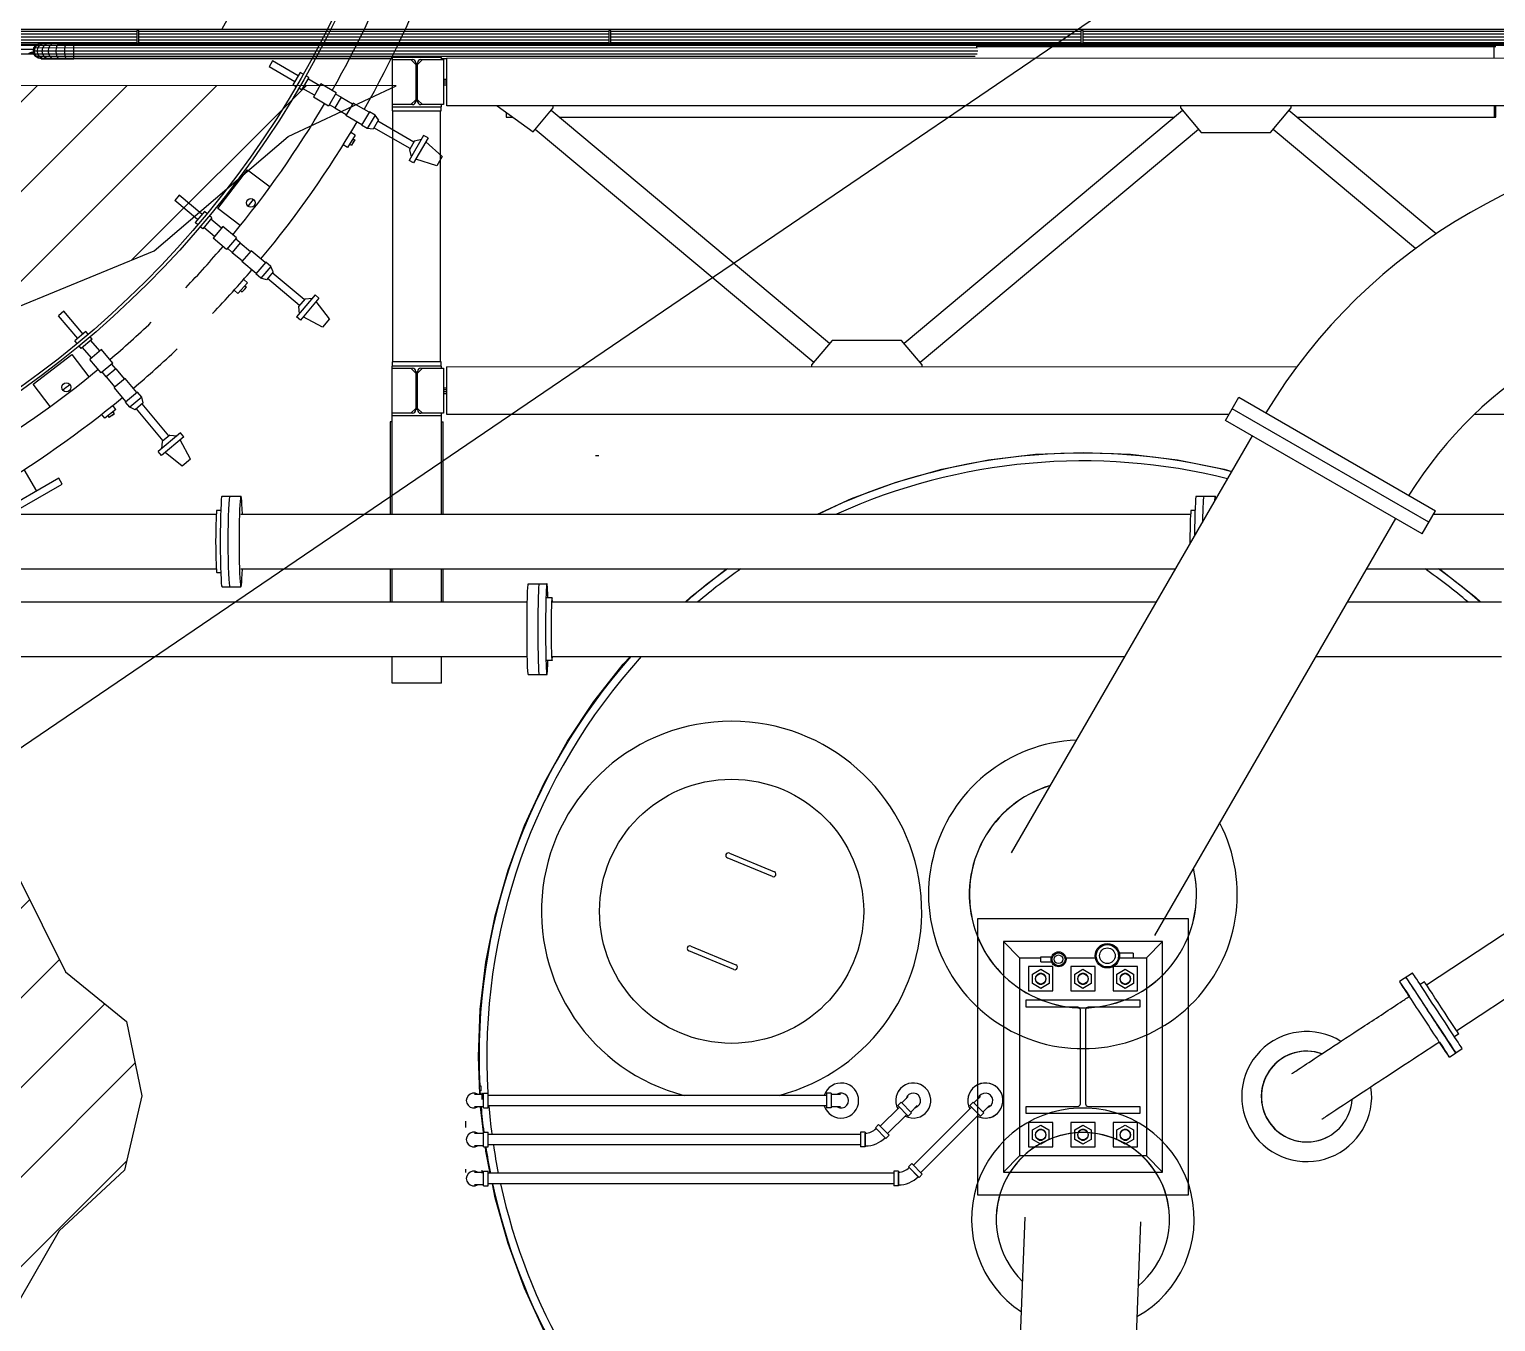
# Model space of a CAD drawing. Header units: metres. Extents: x 0 to 63075, y 0 to 44550.
# Drawn here: x 55632 to 56310, y 39572 to 40170 of the extents above; entities that cross this region are included whole.
import ezdxf

# ---------------------------------------------------------------- set-up
doc = ezdxf.new("R2010")
doc.units = ezdxf.units.M
doc.header["$LTSCALE"] = 75
for name, color, linetype in [('GSB', 7, 'Continuous'), ('ML6', 1, 'Continuous'), ('SDM', 7, 'Continuous'), ('SL1', 8, 'Continuous')]:
    doc.layers.add(name, color=color, linetype=linetype)
doc.styles.add('ROMANS', font='ROMANS.SHX')
doc.dimstyles.new('75___1-75', dxfattribs={"dimscale": 75, "dimtxt": 2.5, "dimasz": 2, "dimexe": 1.5, "dimexo": 1, "dimgap": 0.5, "dimtad": 1, "dimdec": 0, "dimzin": 12, "dimtxsty": 'ROMANS', "dimcen": 0, "dimclrd": 256, "dimclre": 256, "dimclrt": 3, "dimazin": 3, "dimtfac": 1, "dimtdec": 0, "dimtmove": 0, "dimatfit": 0, "dimfxl": 1, "dimlwd": -1, "dimlwe": -1, "dimarcsym": 0})
pattern_1 = [(44.99813, (326091.56, -18363.04), (-137.8813, 137.89033), [])]

# ---------------------------------------------------------------- blocks, each defined once
blk = doc.blocks.new('A$C6bae614f')
at = {"layer": 'SL1'}
h = blk.add_hatch(dxfattribs=at)
h.set_pattern_fill('_USER', color=256, scale=195, angle=44.9981, style=0, pattern_type=0)
h.set_pattern_definition(pattern_1)
h.paths.add_polyline_path([(385757, 42142.7), (381369.2, 42142.8), (382135.3, 41832.2), (382711.3, 41445.8), (383464.8, 41306.8), (384288.7, 41336.6), (385012.9, 41634.2), (385424.7, 41986.4)])
h = blk.add_hatch(dxfattribs=at)
h.set_pattern_fill('_USER', color=256, scale=195, angle=44.9981, style=0, pattern_type=0)
h.set_pattern_definition(pattern_1)
h.paths.add_polyline_path([(384595.7, 38401.2), (384595.8, 39704.5), (384740, 39415.2), (384927.2, 39262.7), (384974.2, 39033.3), (384921, 38804.9), (384720.6, 38618.6)])
for p, q in [((391819.7, 42315.2), (382844.5, 42315.5)), ((384275.3, 42292.9), (384959, 42292.9)), ((384275.3, 42283.6), (384959, 42283.6)), ((384275.3, 42275.7), (384959, 42275.6)), ((384275.3, 42310.2), (384959, 42310.1)), ((384275.3, 42302.3), (384959, 42302.2)), ((384656, 42271.9), (384665.3, 42273.8)), ((384658.8, 42271.9), (384667.9, 42273.8)), ((384703, 42273.8), (384665.3, 42273.8)), ((384666.8, 42271.9), (384675.3, 42273.8)), ((384679.9, 42271.9), (384687.2, 42273.8)), ((384697.2, 42271.9), (384703, 42273.8)), ((384703, 42273.8), (384722, 42273.8)), ((384717.9, 42271.9), (384722, 42273.8)), ((384722, 42273.8), (384743.1, 42273.8)), ((384741, 42271.9), (384743.1, 42273.8)), ((384743.1, 42273.8), (384765.3, 42273.8)), ((384765.3, 42273.8), (391075.3, 42273.6)), ((384765.3, 42271.9), (384765.3, 42273.8)), ((384959, 42312.9), (384959, 42273.8)), ((384965.3, 42312.9), (384959, 42312.9)), ((384965.3, 42273.8), (384965.3, 42312.9)), ((384965.3, 42302.2), (386411.5, 42302.2)), ((384965.3, 42292.9), (386411.5, 42292.8)), ((384965.3, 42283.6), (386411.5, 42283.5)), ((384965.3, 42275.6), (386411.5, 42275.6)), ((384965.3, 42310.1), (386411.5, 42310.1)), ((386411.5, 42312.8), (386411.5, 42273.7)), ((386417.8, 42312.8), (386411.5, 42312.8)), ((386417.8, 42273.7), (386417.8, 42312.8)), ((386417.8, 42310.1), (387864, 42310.1)), ((386417.8, 42302.2), (387864, 42302.1)), ((386417.8, 42292.8), (387864, 42292.8)), ((386417.8, 42283.5), (387864, 42283.5)), ((386417.8, 42275.6), (387864, 42275.5)), ((387864, 42312.8), (387864, 42273.7)), ((387870.3, 42312.8), (387864, 42312.8)), ((387870.3, 42273.7), (387870.3, 42312.8)), ((387870.3, 42310.1), (389316.5, 42310)), ((387870.3, 42302.1), (389316.5, 42302.1)), ((387870.3, 42292.8), (389316.5, 42292.8)), ((387870.3, 42283.5), (389316.5, 42283.4)), ((387870.3, 42275.5), (389316.5, 42275.5)), ((384587.1, 42270.4), (384653.6, 42270.4)), ((384650.9, 42268.5), (384589.8, 42268.5)), ((384590.7, 42267.9), (384650, 42267.9)), ((384643.2, 42239.4), (384597.4, 42239.4)), ((384598.6, 42255.4), (384642.1, 42255.4)), ((384637.4, 42242.9), (384628.7, 42242.9)), ((384641.9, 42244.4), (384633.9, 42244.4)), ((384638.9, 42244.4), (384633.9, 42239.4)), ((384640.9, 42249.4), (384642.8, 42258.7)), ((387546.9, 42249.3), (384640.9, 42249.4)), ((384642.8, 42240.1), (384640.9, 42249.4)), ((384642.8, 42258.7), (384648.1, 42266.7)), ((387544.7, 42258.6), (384642.8, 42258.7)), ((387544.7, 42240), (384642.8, 42240.1)), ((384648.1, 42232.1), (384642.8, 42240.1)), ((384644.1, 42249.4), (384645.9, 42258.7)), ((384645.9, 42240.1), (384644.1, 42249.4)), ((384645.9, 42258.7), (384651, 42266.7)), ((384651, 42232.1), (384645.9, 42240.1)), ((384648.1, 42266.7), (384656, 42271.9)), ((391092.6, 42266.4), (384648.1, 42266.7)), ((387538.3, 42232.1), (384648.1, 42232.1)), ((384656, 42226.9), (384648.1, 42232.1)), ((384651, 42266.7), (384658.8, 42271.9)), ((384658.7, 42226.9), (384651, 42232.1)), ((384653.3, 42249.4), (384654.9, 42258.7)), ((384654.9, 42240.1), (384653.3, 42249.4)), ((384654.9, 42258.7), (384659.7, 42266.7)), ((384659.7, 42232.1), (384654.9, 42240.1)), ((384717.9, 42271.9), (384656, 42271.9)), ((384659.7, 42266.7), (384666.8, 42271.9)), ((384666.8, 42226.9), (384659.7, 42232.1)), ((384668.1, 42249.4), (384669.5, 42258.7)), ((384669.5, 42240.1), (384668.1, 42249.4)), ((384669.5, 42258.7), (384673.7, 42266.7)), ((384673.7, 42232.1), (384669.5, 42240.1)), ((384673.7, 42266.7), (384679.9, 42271.9)), ((384679.9, 42226.9), (384673.7, 42232.1)), ((384687.8, 42249.4), (384688.9, 42258.7)), ((384688.9, 42240.1), (384687.8, 42249.4)), ((384688.9, 42258.7), (384692.2, 42266.7)), ((384692.2, 42232.1), (384688.9, 42240.1)), ((384692.2, 42266.7), (384697.2, 42271.9)), ((384697.2, 42226.9), (384692.2, 42232.1)), ((384711.4, 42249.4), (384712.2, 42258.7)), ((384712.2, 42240.1), (384711.4, 42249.4)), ((384712.2, 42258.7), (384714.5, 42266.7)), ((384714.5, 42232.1), (384712.2, 42240.1)), ((384714.5, 42266.7), (384717.9, 42271.9)), ((384717.9, 42226.9), (384714.5, 42232.1)), ((384717.9, 42271.9), (384741, 42271.9)), ((384737.7, 42249.4), (384738.1, 42258.7)), ((384738.1, 42240.1), (384737.7, 42249.4)), ((384738.1, 42258.7), (384739.3, 42266.7)), ((384739.3, 42232.1), (384738.1, 42240.1)), ((384739.3, 42266.7), (384741, 42271.9)), ((384741, 42226.9), (384739.3, 42232.1)), ((384741, 42271.9), (384765.3, 42271.9)), ((384765.3, 42266.7), (384765.3, 42271.9)), ((384765.3, 42271.9), (391084.7, 42271.7)), ((384765.3, 42258.7), (384765.3, 42266.7)), ((384765.3, 42249.4), (384765.3, 42258.7)), ((384765.3, 42240.1), (384765.3, 42249.4)), ((384765.3, 42232.1), (384765.3, 42240.1)), ((384765.3, 42226.9), (384765.3, 42232.1)), ((385744.3, 42229.9), (385744.3, 42077.9)), ((385896.3, 42229.9), (385744.3, 42229.9)), ((385896.3, 42223.3), (385896.3, 42229.9)), ((389140.1, 42262), (387542, 42262.1)), ((389135.1, 42226.8), (389135.1, 42262)), ((385744.3, 42226.8), (384656, 42226.9)), ((384665.3, 42225), (384656, 42226.9)), ((384667.9, 42225), (384658.7, 42226.9)), ((384665.3, 42225), (384722, 42225)), ((384675.2, 42225), (384666.8, 42226.9)), ((384687.2, 42225), (384679.9, 42226.9)), ((384703, 42225), (384697.2, 42226.9)), ((384722, 42225), (384717.9, 42226.9)), ((384722, 42225), (384743.1, 42225)), ((384743.1, 42225), (384741, 42226.9)), ((384743.1, 42225), (384765.3, 42225)), ((384765.3, 42225), (384765.3, 42226.9)), ((385744.3, 42225), (384765.3, 42225)), ((385376.9, 42219), (385366.2, 42200.6)), ((385445.3, 42155), (385366.2, 42200.6)), ((385455.9, 42173.3), (385376.9, 42219)), ((385461.8, 42183.4), (385439.5, 42144.9)), ((385471.2, 42177.9), (385461.8, 42183.4)), ((385744.3, 42223.3), (385807.4, 42223.3)), ((385802.4, 42223.3), (385817.4, 42208.3)), ((385817.4, 42213.3), (385817.4, 42094.5)), ((385838.2, 42223.3), (385823.2, 42208.3)), ((385823.2, 42094.5), (385823.2, 42213.3)), ((385833.2, 42223.3), (385896.3, 42223.3)), ((385838.2, 42223.3), (385903.2, 42223.3)), ((385896.3, 42226.8), (385913.2, 42226.8)), ((385913.2, 42225), (385896.3, 42225)), ((385903.2, 42223.3), (385903.2, 42084.5)), ((392980.3, 42226.6), (385913.2, 42226.9)), ((385913.2, 42080.9), (385913.2, 42226.9)), ((385449, 42139.4), (385439.5, 42144.9)), ((385488.2, 42168.1), (385465.9, 42129.6)), ((385488.2, 42168.1), (385479.4, 42173.2)), ((385522.4, 42142.1), (385485.4, 42163.4)), ((385525.8, 42147.9), (385502.3, 42107.2)), ((385572.8, 42120.7), (385525.8, 42147.9)), ((385903.2, 42163.2), (385913.2, 42163.2)), ((385913.2, 42156.9), (385903.2, 42156.9)), ((385913.2, 42150.8), (385903.2, 42150.8)), ((385913.2, 42144.5), (385903.2, 42144.5)), ((385465.9, 42129.6), (385457.2, 42134.7)), ((385505.6, 42113), (385468.7, 42134.3)), ((385549.3, 42080), (385502.3, 42107.2)), ((385572.8, 42120.7), (385549.3, 42080)), ((385587.4, 42107.2), (385568.3, 42074.2)), ((385587.4, 42107.2), (385570.6, 42116.9)), ((385587.4, 42107.2), (385622.9, 42086.8)), ((385817.4, 42099.5), (385802.4, 42084.5)), ((385838.2, 42084.5), (385823.2, 42099.5)), ((385568.3, 42074.2), (385551.5, 42083.9)), ((385568.3, 42074.2), (385603.7, 42053.6)), ((385624.3, 42089.2), (385602.3, 42051.1)), ((385651.6, 42022.7), (385602.3, 42051.1)), ((385673.6, 42060.8), (385624.3, 42089.2)), ((385674.6, 42062.4), (385650.7, 42021.1)), ((385692.2, 42052.3), (385668.3, 42010.9)), ((385692.2, 42052.3), (385674.6, 42062.4)), ((385702.8, 42037.4), (385692.2, 42052.3)), ((385807.4, 42084.5), (385744.3, 42084.5)), ((385744.3, 42077.9), (385896.3, 42077.9)), ((385745.3, 42077.9), (385745.3, 42065.4)), ((385745.3, 42065.4), (385895.3, 42065.4)), ((385747.3, 41292.4), (385747.3, 42065.4)), ((385903.2, 42084.5), (385833.2, 42084.5)), ((385893.3, 41292.4), (385893.3, 42065.4)), ((385895.3, 42065.4), (385895.3, 42077.9)), ((385896.3, 42077.9), (385896.3, 42084.5)), ((389911, 42080.7), (385913.2, 42080.9)), ((386067.9, 42080.9), (386178.6, 42000.5)), ((386095.4, 42060.9), (386095.4, 42045.6)), ((386178.6, 42000.5), (386240.3, 42074.3)), ((387090.6, 41349.5), (386233.9, 42066.6)), ((386240.3, 42074.3), (386240.3, 42080.9)), ((388176.7, 42066.6), (387320, 41349.5)), ((388170.3, 42080.8), (388170.3, 42074.2)), ((388170.3, 42074.2), (388233.5, 41998.7)), ((388447.1, 41998.7), (388510.3, 42074.2)), ((388957.3, 41687), (388503.9, 42066.5)), ((388510.3, 42074.2), (388510.3, 42080.8)), ((389135.1, 42080.8), (389135.1, 42045.5)), ((389140.1, 42045.5), (389140.1, 42080.8)), ((385668.3, 42010.9), (385650.7, 42021.1)), ((385686.5, 42009.1), (385668.3, 42010.9)), ((385702.8, 42037.4), (385686.5, 42009.1)), ((385799.8, 41949.2), (385688.8, 42013.2)), ((385811.4, 41969.2), (385700.4, 42033.3)), ((386095.4, 42045.6), (386116.4, 42045.6)), ((387041.7, 41291.1), (386185, 42008.2)), ((386259, 42045.6), (388151.6, 42045.5)), ((388225.6, 42008.1), (387368.9, 41291)), ((388893, 41641.5), (388455, 42008.1)), ((388529, 42045.5), (389140.1, 42045.5)), ((385607.4, 41952.7), (385594.2, 41960.9)), ((385630.6, 41990), (385607.4, 41952.7)), ((385613.9, 41963.2), (385619.7, 41959.5)), ((385630.6, 41990), (385617.2, 41998.4)), ((385630, 41975.9), (385619.7, 41959.5)), ((385624.9, 41967.6), (385619.7, 41959.5)), ((385624.1, 41979.5), (385630, 41975.9)), ((385624.9, 41967.6), (385630, 41975.9)), ((385841.6, 41989.7), (385797.2, 41912.7)), ((385813.4, 41972.6), (385797.8, 41945.7)), ((385855.3, 41981.8), (385810.9, 41904.8)), ((385813.4, 41972.6), (385835.1, 41978.4)), ((385855.3, 41981.8), (385841.6, 41989.7)), ((385898.6, 41924.9), (385848.4, 41969.8)), ((388233.5, 41998.7), (388447.1, 41998.7)), ((385810.9, 41904.8), (385797.2, 41912.7)), ((385797.8, 41945.7), (385803.7, 41924)), ((385881.8, 41895.8), (385817.8, 41916.7)), ((385898.6, 41924.9), (385881.8, 41895.8)), ((385208.7, 41765.1), (385300, 41884.1)), ((385300, 41884.1), (385369, 41831.1)), ((385089.6, 41805.6), (385075.9, 41789.3)), ((385145.9, 41730.6), (385075.9, 41789.3)), ((385159.5, 41746.8), (385089.6, 41805.6)), ((385167, 41755.7), (385138.4, 41721.7)), ((385190.4, 41736.1), (385161.8, 41702.1)), ((385175.4, 41748.7), (385167, 41755.7)), ((385190.4, 41736.1), (385182.7, 41742.6)), ((385219.6, 41704.5), (385186.9, 41731.9)), ((385277.6, 41712.1), (385208.7, 41765.1)), ((385146.8, 41714.6), (385138.4, 41721.7)), ((385161.8, 41702.1), (385154.1, 41708.5)), ((385198, 41678.8), (385165.3, 41706.2)), ((385223.9, 41709.6), (385193.7, 41673.6)), ((385265.5, 41674.7), (385223.9, 41709.6)), ((385235.3, 41638.7), (385193.7, 41673.6)), ((385265.5, 41674.7), (385235.3, 41638.7)), ((385253, 41629.7), (385238.2, 41642.1)), ((385277.5, 41658.9), (385253, 41629.7)), ((385277.5, 41658.9), (385262.7, 41671.3)), ((385277.5, 41658.9), (385309, 41632.6)), ((385253, 41629.7), (385284.3, 41603.2)), ((385310.8, 41634.8), (385282.5, 41601.1)), ((385326.1, 41564.5), (385282.5, 41601.1)), ((385354.4, 41598.2), (385310.8, 41634.8)), ((385355.6, 41599.7), (385324.9, 41563.1)), ((385371.1, 41586.6), (385355.6, 41599.7)), ((385340.5, 41550), (385324.9, 41563.1)), ((385371.1, 41586.6), (385340.5, 41550)), ((385379, 41570.1), (385358.1, 41545.1)), ((385379, 41570.1), (385371.1, 41586.6)), ((385474.1, 41484.1), (385376, 41566.5)), ((385270.3, 41503.3), (385258.8, 41513.6)), ((385299.7, 41535.9), (385270.3, 41503.3)), ((385278.6, 41512.4), (385283.7, 41507.8)), ((385296.6, 41522.2), (385283.7, 41507.8)), ((385290.2, 41514.9), (385283.7, 41507.8)), ((385299.7, 41535.9), (385287.9, 41546.6)), ((385290.2, 41514.9), (385296.6, 41522.2)), ((385291.5, 41526.8), (385296.6, 41522.2)), ((385358.1, 41545.1), (385340.5, 41550)), ((385459.3, 41466.4), (385361.1, 41548.8)), ((385507.5, 41499), (385450.4, 41430.9)), ((385476.7, 41487.1), (385456.7, 41463.3)), ((385456.7, 41463.3), (385458.7, 41440.9)), ((385519.6, 41488.9), (385462.5, 41420.8)), ((385476.7, 41487.1), (385499.1, 41489.1)), ((385519.6, 41488.9), (385507.5, 41499)), ((385552.4, 41425.3), (385510.8, 41478.3)), ((384734.9, 41448.3), (384718.6, 41434.6)), ((384777.4, 41364.7), (384718.6, 41434.6)), ((384793.6, 41378.3), (384734.9, 41448.3)), ((385462.5, 41420.8), (385450.4, 41430.9)), ((385530.8, 41399.5), (385471.3, 41431.3)), ((385552.4, 41425.3), (385530.8, 41399.5)), ((384802.5, 41385.8), (384768.4, 41357.2)), ((384809.5, 41377.4), (384802.5, 41385.8)), ((384775.4, 41348.8), (384768.4, 41357.2)), ((384788, 41333.8), (384781.6, 41341.5)), ((384822.1, 41362.4), (384788, 41333.8)), ((384819.7, 41304.6), (384792.2, 41337.3)), ((384850.5, 41330.5), (384814.5, 41300.3)), ((384822.1, 41362.4), (384815.6, 41370.1)), ((384845.4, 41326.2), (384817.9, 41358.9)), ((384885.4, 41288.9), (384850.5, 41330.5)), ((387098.5, 41358.9), (387035.3, 41283.4)), ((387312.1, 41358.9), (387098.5, 41358.9)), ((387375.3, 41283.4), (387312.1, 41358.9)), ((384640.1, 41224.2), (384759.1, 41315.5)), ((384759.1, 41315.5), (384812, 41246.6)), ((384849.4, 41258.7), (384814.5, 41300.3)), ((384885.4, 41288.9), (384849.4, 41258.7)), ((384894.5, 41271.2), (384882, 41286)), ((385745.3, 41292.4), (385745.3, 41279.9)), ((385895.3, 41292.4), (385745.3, 41292.4)), ((385895.3, 41279.9), (385895.3, 41292.4)), ((387035.3, 41283.4), (387035.3, 41276.8)), ((387375.3, 41276.8), (387375.3, 41283.4)), ((384865.3, 41246.7), (384852.8, 41261.5)), ((384894.5, 41271.2), (384865.3, 41246.7)), ((384865.3, 41246.7), (384891.5, 41215.2)), ((384923.1, 41241.7), (384889.4, 41213.4)), ((384894.5, 41271.2), (384920.9, 41239.9)), ((384959.7, 41198.1), (384923.1, 41241.7)), ((385744.3, 40824), (385744.3, 41279.9)), ((385896.3, 41279.9), (385744.3, 41279.9)), ((385744.3, 41273.3), (385807.4, 41273.3)), ((385802.4, 41273.3), (385817.4, 41258.3)), ((385817.4, 41263.3), (385817.4, 41144.5)), ((385823.2, 41258.3), (385838.2, 41273.3)), ((385823.2, 41144.5), (385823.2, 41263.3)), ((385833.2, 41273.3), (385896.3, 41273.3)), ((385838.2, 41273.3), (385903.2, 41273.3)), ((385896.3, 41273.3), (385896.3, 41279.9)), ((385903.2, 41273.3), (385903.2, 41134.5)), ((388527.6, 41276.8), (385913.2, 41276.9)), ((385913.2, 41130.9), (385913.2, 41276.9)), ((384693, 41155.2), (384640.1, 41224.2)), ((384926, 41169.8), (384889.4, 41213.4)), ((384961.1, 41199.3), (384924.5, 41168.6)), ((384974.2, 41183.7), (384961.1, 41199.3)), ((385903.2, 41213.2), (385913.2, 41213.2)), ((385913.2, 41206.9), (385903.2, 41206.9)), ((385913.2, 41200.8), (385903.2, 41200.8)), ((385913.2, 41194.5), (385903.2, 41194.5)), ((384895, 41146.3), (384860.4, 41119.2)), ((384895, 41146.3), (384885.3, 41158.8)), ((384937.6, 41153), (384924.5, 41168.6)), ((384974.2, 41183.7), (384937.6, 41153)), ((384954.1, 41145.2), (384937.6, 41153)), ((384979.1, 41166.1), (384954.1, 41145.2)), ((385040.1, 41050.1), (384957.7, 41148.2)), ((384979.1, 41166.1), (384974.2, 41183.7)), ((385057.8, 41064.9), (384975.4, 41163.1)), ((385817.4, 41149.5), (385802.4, 41134.5)), ((385838.2, 41134.5), (385823.2, 41149.5)), ((388309, 41112.6), (388350.2, 41183.9)), ((388934.5, 40799), (388329.6, 41148.2)), ((388350.2, 41183.9), (388955.1, 40834.6)), ((384860.4, 41119.2), (384850.9, 41131.4)), ((384870.1, 41126.8), (384874.4, 41121.3)), ((384889.6, 41133.2), (384874.4, 41121.3)), ((384882, 41127.2), (384874.4, 41121.3)), ((384882, 41127.2), (384889.6, 41133.2)), ((384885.3, 41138.7), (384889.6, 41133.2)), ((385744.3, 41107.9), (385739.1, 41107.9)), ((385739.1, 41107.9), (385739.1, 40824)), ((385807.4, 41134.5), (385744.3, 41134.5)), ((385744.3, 41127.9), (385896.3, 41127.9)), ((385903.2, 41134.5), (385833.2, 41134.5)), ((385896.3, 40824), (385896.3, 41134.5)), ((385896.3, 41107.9), (385901.5, 41107.9)), ((385901.5, 40824), (385901.5, 41107.9)), ((388319.5, 41130.8), (385913.2, 41130.9)), ((388913.9, 40763.3), (388309, 41112.6)), ((392980.3, 41130.6), (389074, 41130.8)), ((385093.2, 41073.8), (385025.1, 41016.7)), ((385103.4, 41061.7), (385035.3, 41004.6)), ((385060.8, 41067.5), (385037, 41047.5)), ((385060.8, 41067.5), (385083.3, 41065.5)), ((385103.4, 41061.7), (385093.2, 41073.8)), ((387650.3, 39781.2), (388391.5, 41065)), ((385035.3, 41004.6), (385025.1, 41016.7)), ((385037, 41047.5), (385035.1, 41025)), ((385098.9, 40971.8), (385045.9, 41013.4)), ((385124.6, 40993.4), (385092.8, 41052.9)), ((387724.3, 41008.1), (387870.3, 41013.8)), ((387870.3, 41013.8), (388016.2, 41008.1)), ((385124.6, 40993.4), (385098.9, 40971.8)), ((386380.3, 41003.8), (386370.3, 41003.8)), ((387436.1, 40962.4), (387579.3, 40990.9)), ((387579.3, 40990.9), (387724.3, 41008.1)), ((388016.2, 41008.1), (388161.2, 40990.9)), ((388161.2, 40990.9), (388304.5, 40962.4)), ((384718.9, 40934.5), (384530.9, 40825.9)), ((384612, 40960.9), (384650.2, 40894.8)), ((384729.2, 40916.7), (384718.9, 40934.5)), ((387158.5, 40872.2), (387295.5, 40922.8)), ((387295.5, 40922.8), (387436.1, 40962.4)), ((388304.5, 40962.4), (388328.4, 40955.6)), ((384552.9, 40814.9), (384722.1, 40912.6)), ((384722.1, 40912.6), (384729.2, 40916.7)), ((385221.3, 40879.6), (385279.4, 40879.6)), ((388218.9, 40879.5), (388277.1, 40879.5)), ((385205.5, 40836), (385217.3, 40836)), ((387053.8, 40824), (387158.5, 40872.2)), ((388203.1, 40835.9), (388214.9, 40835.9)), ((388913.9, 40763.3), (388955.1, 40834.6)), ((382281.8, 40824.2), (385203.7, 40824.1)), ((385279.4, 40824.1), (388201.3, 40824)), ((388831.5, 40811), (388090.2, 39527.2)), ((388948.9, 40823.9), (389825.1, 40823.9)), ((382281.7, 40655.9), (385203.7, 40655.8)), ((385279.4, 40655.8), (388155.2, 40655.7)), ((385739.1, 40655.8), (385739.1, 40554)), ((385744.3, 40554), (385744.3, 40655.8)), ((385896.3, 40554), (385896.3, 40655.8)), ((385901.5, 40554), (385901.5, 40655.8)), ((386662.3, 40568.2), (386773.3, 40655.7)), ((388741.8, 40655.7), (389819.9, 40655.6)), ((388967.2, 40655.7), (389078.2, 40568.1)), ((385205.5, 40643.9), (385217.3, 40643.9)), ((386162.8, 40609.6), (386221, 40609.6)), ((385221.3, 40600.2), (385279.4, 40600.2)), ((386236.7, 40565.9), (386221, 40565.9)), ((386647, 40554), (386662.3, 40568.2)), ((389078.2, 40568.1), (389093.6, 40553.9)), ((383238.1, 40554.1), (386159.5, 40554)), ((386236.7, 40554), (388096.5, 40554)), ((388683.1, 40553.9), (389158.1, 40553.9)), ((383238.1, 40385.9), (386159.5, 40385.8)), ((385744.3, 40303.9), (385744.3, 40385.8)), ((385896.3, 40303.9), (385896.3, 40385.8)), ((386236.7, 40385.8), (387999.3, 40385.7)), ((386455.9, 40361.8), (386478, 40385.7)), ((388585.9, 40385.7), (389158.1, 40385.7)), ((386236.7, 40373.9), (386220.9, 40373.9)), ((386365.5, 40247.1), (386455.9, 40361.8)), ((385896.3, 40303.9), (385744.3, 40303.9)), ((386162.8, 40330.2), (386220.9, 40330.2)), ((386284.3, 40125.7), (386365.5, 40247.1)), ((386213, 39998.3), (386284.3, 40125.7)), ((386151.8, 39865.6), (386213, 39998.3)), ((386187.9, 39943.8), (386188.4, 39943.9)), ((389819.9, 39961.1), (388927.5, 39374.6)), ((386171.7, 39907.4), (386171.6, 39908.5)), ((386101.3, 39728.6), (386151.8, 39865.6)), ((386914.6, 39708.7), (386776, 39766.1)), ((386782.2, 39780.9), (386920.7, 39723.5)), ((389819.8, 39759.8), (389020, 39233.9)), ((386061.6, 39588.1), (386101.3, 39728.6)), ((386033.1, 39444.8), (386061.6, 39588.1)), ((388195.2, 39578.8), (387545.2, 39578.8)), ((387545.2, 39578.8), (387545.2, 38728.8)), ((388195.2, 38728.8), (388195.2, 39578.8)), ((386796, 39422.3), (386657.4, 39479.7)), ((386663.5, 39494.5), (386802.1, 39437.1)), ((387675.2, 39458.8), (387625.2, 39508.8)), ((388115.2, 39508.8), (387625.2, 39508.8)), ((387625.2, 39508.8), (387625.2, 38798.8)), ((388115.2, 39508.8), (388065.2, 39458.8)), ((388115.2, 38798.8), (388115.2, 39508.8)), ((386016, 39299.8), (386033.1, 39444.8)), ((387675.2, 39458.8), (387675.2, 38848.8)), ((387675.2, 39458.8), (387740.2, 39458.8)), ((387702.7, 39431.3), (387702.7, 39356.3)), ((387777.7, 39431.3), (387702.7, 39431.3)), ((387740.2, 39446.3), (387740.2, 39461.3)), ((387740.2, 39461.3), (387773.5, 39461.3)), ((387740.2, 39446.3), (387773.5, 39446.3)), ((387777.7, 39356.3), (387777.7, 39431.3)), ((387817.7, 39458.8), (387908, 39458.8)), ((387832.7, 39431.3), (387832.7, 39356.3)), ((387907.7, 39431.3), (387832.7, 39431.3)), ((387907.7, 39356.3), (387907.7, 39431.3)), ((387962.7, 39431.3), (387962.7, 39356.3)), ((388037.7, 39431.3), (387962.7, 39431.3)), ((388024.2, 39472.3), (387982.2, 39472.3)), ((388024.2, 39457.3), (387982.2, 39457.3)), ((388024.2, 39472.3), (388024.2, 39457.3)), ((388024.2, 39458.8), (388065.2, 39458.8)), ((388037.7, 39356.3), (388037.7, 39431.3)), ((388065.2, 39458.8), (388065.2, 38848.8)), ((387714.8, 39408.5), (387740.2, 39423.2)), ((387714.8, 39379.1), (387714.8, 39408.5)), ((387725.2, 39401), (387723.6, 39393.8)), ((387723.6, 39393.8), (387725.2, 39386.6)), ((387729.8, 39406.8), (387725.2, 39401)), ((387725.2, 39386.6), (387729.8, 39380.8)), ((387736.5, 39410.1), (387729.8, 39406.8)), ((387743.9, 39410.1), (387736.5, 39410.1)), ((387740.2, 39423.2), (387765.7, 39408.5)), ((387750.6, 39406.8), (387743.9, 39410.1)), ((387755.2, 39401), (387750.6, 39406.8)), ((387750.6, 39380.8), (387755.2, 39386.6)), ((387756.9, 39393.8), (387755.2, 39401)), ((387755.2, 39386.6), (387756.9, 39393.8)), ((387765.7, 39408.5), (387765.7, 39379.1)), ((387844.8, 39408.5), (387870.2, 39423.2)), ((387844.8, 39379.1), (387844.8, 39408.5)), ((387855.2, 39401), (387853.6, 39393.8)), ((387853.6, 39393.8), (387855.2, 39386.6)), ((387859.8, 39406.8), (387855.2, 39401)), ((387855.2, 39386.6), (387859.8, 39380.8)), ((387866.5, 39410.1), (387859.8, 39406.8)), ((387873.9, 39410.1), (387866.5, 39410.1)), ((387870.2, 39423.2), (387895.7, 39408.5)), ((387880.6, 39406.8), (387873.9, 39410.1)), ((387885.2, 39401), (387880.6, 39406.8)), ((387880.6, 39380.8), (387885.2, 39386.6)), ((387886.9, 39393.8), (387885.2, 39401)), ((387885.2, 39386.6), (387886.9, 39393.8)), ((387895.7, 39408.5), (387895.7, 39379.1)), ((387974.8, 39408.5), (388000.2, 39423.2)), ((387974.8, 39379.1), (387974.8, 39408.5)), ((387985.2, 39401), (387983.6, 39393.8)), ((387983.6, 39393.8), (387985.2, 39386.6)), ((387989.8, 39406.8), (387985.2, 39401)), ((387985.2, 39386.6), (387989.8, 39380.8)), ((387996.5, 39410), (387989.8, 39406.8)), ((388003.9, 39410), (387996.5, 39410)), ((388000.2, 39423.2), (388025.7, 39408.5)), ((388010.6, 39406.8), (388003.9, 39410)), ((388015.2, 39401), (388010.6, 39406.8)), ((388010.6, 39380.8), (388015.2, 39386.6)), ((388016.9, 39393.8), (388015.2, 39401)), ((388015.2, 39386.6), (388016.9, 39393.8)), ((388025.7, 39408.5), (388025.7, 39379.1)), ((388843.9, 39386.1), (388883.8, 39412.3)), ((387702.7, 39356.3), (387777.7, 39356.3)), ((387740.2, 39364.4), (387714.8, 39379.1)), ((387729.8, 39380.8), (387736.5, 39377.6)), ((387736.5, 39377.6), (387743.9, 39377.6)), ((387765.7, 39379.1), (387740.2, 39364.4)), ((387743.9, 39377.6), (387750.6, 39380.8)), ((387832.7, 39356.3), (387907.7, 39356.3)), ((387870.2, 39364.4), (387844.8, 39379.1)), ((387859.8, 39380.8), (387866.5, 39377.5)), ((387866.5, 39377.5), (387873.9, 39377.5)), ((387895.7, 39379.1), (387870.2, 39364.4)), ((387873.9, 39377.5), (387880.6, 39380.8)), ((387962.7, 39356.3), (388037.7, 39356.3)), ((388000.2, 39364.4), (387974.8, 39379.1)), ((387989.8, 39380.8), (387996.5, 39377.5)), ((387996.5, 39377.5), (388003.9, 39377.5)), ((388025.7, 39379.1), (388000.2, 39364.4)), ((388003.9, 39377.5), (388010.6, 39380.8)), ((388921, 39384.5), (388907.8, 39375.8)), ((386010.2, 39153.9), (386016, 39299.8)), ((387695.2, 39328.8), (388045.2, 39328.8)), ((387695.2, 39306.4), (387695.2, 39328.8)), ((387854.2, 39306.4), (387695.2, 39306.4)), ((387862.2, 39009.2), (387862.2, 39298.4)), ((387878.2, 39298.4), (387878.2, 39009.2)), ((388045.2, 39306.4), (387886.2, 39306.4)), ((388045.2, 39328.8), (388045.2, 39306.4)), ((389026.5, 39224), (389013.3, 39215.3)), ((386011.7, 39190.7), (386011.7, 39117)), ((388558.7, 39171.1), (388558.7, 39171.1)), ((388997.4, 39152.6), (389037.3, 39178.8)), ((386014.7, 39038.8), (386010.2, 39153.9)), ((385998, 39038.8), (386025.9, 39038.8)), ((386018.5, 39063.6), (386013.8, 39063.6)), ((386018.5, 39049.4), (386014.3, 39049.4)), ((386015.3, 39038.8), (386015.3, 39049.4)), ((386018.5, 39049.4), (386018.5, 39063.6)), ((386020.2, 39042.7), (386020.2, 39022.3)), ((386025.9, 38996.3), (386025.9, 39042)), ((386025.9, 39042), (386040.2, 39042)), ((386040.2, 38996.3), (386040.2, 39042)), ((387081.5, 39035.1), (386040.2, 39035.1)), ((387081.5, 39041.9), (387081.5, 38996.3)), ((387095.8, 39041.9), (387081.5, 39041.9)), ((387095.8, 39041.9), (387095.8, 38996.3)), ((387095.8, 39038.8), (387123.7, 39038.8)), ((387312.8, 39011.6), (387332.5, 39031.3)), ((387534.8, 39011.6), (387554.5, 39031.3)), ((386025.9, 38999.5), (385998, 38999.5)), ((386026.1, 38922), (386016.9, 38999.5)), ((386025.9, 38996.3), (386040.2, 38996.3)), ((387081.5, 39003.1), (386040.2, 39003.1)), ((387095.8, 38996.3), (387081.5, 38996.3)), ((387123.7, 38999.4), (387095.8, 38999.4)), ((387305.2, 38998.9), (387246.4, 38940.1)), ((387310.5, 39013.9), (387300.4, 39003.8)), ((387300.4, 39003.8), (387332.7, 38971.5)), ((387310.5, 39013.9), (387342.8, 38981.6)), ((387342.8, 38981.6), (387332.7, 38971.5)), ((387360.3, 39003.5), (387340.6, 38983.8)), ((387527.3, 38998.9), (387348.4, 38820.1)), ((387532.5, 39013.9), (387522.4, 39003.8)), ((387522.4, 39003.8), (387554.7, 38971.5)), ((387532.5, 39013.9), (387564.8, 38981.6)), ((387564.8, 38981.6), (387554.7, 38971.5)), ((387582.3, 39003.5), (387562.6, 38983.8)), ((387695.2, 39001.2), (387854.2, 39001.2)), ((387695.2, 38978.8), (387695.2, 39001.2)), ((387886.2, 39001.2), (388045.2, 39001.2)), ((388045.2, 39001.2), (388045.2, 38978.8)), ((385970.2, 38956.1), (385970.2, 38935.7)), ((387231.5, 38934.8), (387241.6, 38944.9)), ((387263.8, 38902.5), (387231.5, 38934.8)), ((387273.9, 38912.6), (387241.6, 38944.9)), ((387327.9, 38976.3), (387269, 38917.5)), ((387549.9, 38976.3), (387371.1, 38797.5)), ((388045.2, 38978.8), (387695.2, 38978.8)), ((387702.7, 38951.3), (387702.7, 38876.3)), ((387777.7, 38951.3), (387702.7, 38951.3)), ((387714.8, 38928.5), (387740.2, 38943.2)), ((387740.2, 38943.2), (387765.6, 38928.5)), ((387777.7, 38876.3), (387777.7, 38951.3)), ((387832.7, 38951.3), (387832.7, 38876.3)), ((387907.7, 38951.3), (387832.7, 38951.3)), ((387844.8, 38928.5), (387870.2, 38943.2)), ((387870.2, 38943.2), (387895.6, 38928.5)), ((387907.7, 38876.3), (387907.7, 38951.3)), ((387962.7, 38951.3), (387962.7, 38876.3)), ((388037.7, 38951.3), (387962.7, 38951.3)), ((387974.8, 38928.5), (388000.2, 38943.2)), ((388000.2, 38943.2), (388025.6, 38928.5)), ((388037.7, 38876.3), (388037.7, 38951.3)), ((385998, 38918.8), (386025.9, 38918.8)), ((386025.9, 38876.3), (386025.9, 38922)), ((386025.9, 38922), (386040.2, 38922)), ((386040.2, 38876.3), (386040.2, 38922)), ((387186, 38915.1), (386040.2, 38915.1)), ((387186, 38921.9), (387186, 38876.3)), ((387200.3, 38921.9), (387186, 38921.9)), ((387200.3, 38921.9), (387200.3, 38876.3)), ((387200.3, 38879.4), (387200.3, 38918.7)), ((387261.5, 38904.8), (387233.7, 38932.6)), ((387263.8, 38902.5), (387273.9, 38912.6)), ((387714.8, 38899.1), (387714.8, 38928.5)), ((387740.2, 38884.4), (387714.8, 38899.1)), ((387725.2, 38921), (387723.5, 38913.8)), ((387723.5, 38913.8), (387725.2, 38906.6)), ((387729.8, 38926.8), (387725.2, 38921)), ((387725.2, 38906.6), (387729.8, 38900.8)), ((387736.5, 38930.1), (387729.8, 38926.8)), ((387729.8, 38900.8), (387736.5, 38897.6)), ((387743.9, 38930.1), (387736.5, 38930.1)), ((387736.5, 38897.6), (387743.9, 38897.6)), ((387765.6, 38899.1), (387740.2, 38884.4)), ((387750.6, 38926.8), (387743.9, 38930.1)), ((387743.9, 38897.6), (387750.6, 38900.8)), ((387755.2, 38921), (387750.6, 38926.8)), ((387750.6, 38900.8), (387755.2, 38906.6)), ((387756.9, 38913.8), (387755.2, 38921)), ((387755.2, 38906.6), (387756.9, 38913.8)), ((387765.6, 38928.5), (387765.6, 38899.1)), ((387844.8, 38899.1), (387844.8, 38928.5)), ((387870.2, 38884.4), (387844.8, 38899.1)), ((387855.2, 38921), (387853.5, 38913.8)), ((387853.5, 38913.8), (387855.2, 38906.6)), ((387859.8, 38926.8), (387855.2, 38921)), ((387855.2, 38906.6), (387859.8, 38900.8)), ((387866.5, 38930.1), (387859.8, 38926.8)), ((387859.8, 38900.8), (387866.5, 38897.5)), ((387873.9, 38930.1), (387866.5, 38930.1)), ((387866.5, 38897.5), (387873.9, 38897.5)), ((387895.6, 38899.1), (387870.2, 38884.4)), ((387880.6, 38926.8), (387873.9, 38930.1)), ((387873.9, 38897.5), (387880.6, 38900.8)), ((387885.2, 38921), (387880.6, 38926.8)), ((387880.6, 38900.8), (387885.2, 38906.6)), ((387886.9, 38913.8), (387885.2, 38921)), ((387885.2, 38906.6), (387886.9, 38913.8)), ((387895.6, 38928.5), (387895.6, 38899.1)), ((387974.8, 38899.1), (387974.8, 38928.5)), ((388000.2, 38884.4), (387974.8, 38899.1)), ((387985.2, 38921), (387983.5, 38913.8)), ((387983.5, 38913.8), (387985.2, 38906.6)), ((387989.8, 38926.8), (387985.2, 38921)), ((387985.2, 38906.6), (387989.8, 38900.8)), ((387996.5, 38930), (387989.8, 38926.8)), ((387989.8, 38900.8), (387996.5, 38897.5)), ((388003.9, 38930), (387996.5, 38930)), ((387996.5, 38897.5), (388003.9, 38897.5)), ((388025.6, 38899.1), (388000.2, 38884.4)), ((388010.6, 38926.8), (388003.9, 38930)), ((388003.9, 38897.5), (388010.6, 38900.8)), ((388015.2, 38921), (388010.6, 38926.8)), ((388010.6, 38900.8), (388015.2, 38906.6)), ((388016.9, 38913.8), (388015.2, 38921)), ((388015.2, 38906.6), (388016.9, 38913.8)), ((388025.6, 38928.5), (388025.6, 38899.1)), ((388558.6, 38891.7), (388558.7, 38891.7)), ((386025.9, 38879.5), (385998, 38879.5)), ((386025.9, 38876.3), (386040.2, 38876.3)), ((386033.1, 38862.9), (386031.5, 38876.3)), ((386046.6, 38795.1), (386033.1, 38862.9)), ((387186, 38883.1), (386040.2, 38883.1)), ((387200.3, 38876.3), (387186, 38876.3)), ((387675.2, 38848.8), (387625.2, 38798.8)), ((388065.2, 38848.8), (387675.2, 38848.8)), ((387702.7, 38876.3), (387777.7, 38876.3)), ((387832.7, 38876.3), (387907.7, 38876.3)), ((387962.7, 38876.3), (388037.7, 38876.3)), ((388115.2, 38798.8), (388065.2, 38848.8)), ((385970.2, 38807.6), (385970.2, 38798)), ((386020.2, 38805.1), (386020.2, 38795.5)), ((386025.9, 38756.3), (386025.9, 38802)), ((386025.9, 38802), (386040.2, 38802)), ((386040.2, 38756.3), (386040.2, 38802)), ((387288, 38801.9), (387288, 38756.3)), ((387302.3, 38801.9), (387288, 38801.9)), ((387302.3, 38801.9), (387302.3, 38756.3)), ((387333.5, 38814.8), (387343.6, 38824.9)), ((387365.8, 38782.5), (387333.5, 38814.8)), ((387363.5, 38784.8), (387335.7, 38812.6)), ((387375.9, 38792.6), (387343.6, 38824.9)), ((385998, 38798.8), (386025.9, 38798.8)), ((386025.9, 38759.5), (385998, 38759.5)), ((386025.9, 38756.3), (386040.2, 38756.3)), ((387288, 38795.1), (386040.2, 38795.1)), ((387288, 38763.1), (386040.2, 38763.1)), ((386061.6, 38719.6), (386053, 38763.1)), ((387302.3, 38756.3), (387288, 38756.3)), ((387302.3, 38759.4), (387302.3, 38798.7)), ((387365.8, 38782.5), (387375.9, 38792.6)), ((387625.2, 38798.8), (388115.2, 38798.8)), ((386101.2, 38579.1), (386061.6, 38719.6)), ((387545.2, 38728.8), (388195.2, 38728.8)), ((387651, 37628), (387692.3, 38660.5)), ((388047.6, 38646.3), (388006.4, 37613.8)), ((386151.8, 38442.1), (386101.2, 38579.1)), ((386212.9, 38309.4), (386151.8, 38442.1)), ((386171.5, 38399.2), (386171.6, 38400.3)), ((386187.8, 38363.9), (386188.3, 38363.8))]:
    blk.add_line(p, q, dxfattribs=at)
for points in [[(385757, 42142.7), (381369.2, 42142.8), (382135.3, 41832.2), (382711.3, 41445.8), (383464.8, 41306.8), (384288.7, 41336.6), (385012.9, 41634.2), (385424.7, 41986.4)], [(384595.7, 38401.2), (384595.8, 39704.5), (384740, 39415.2), (384927.2, 39262.7), (384974.2, 39033.3), (384921, 38804.9), (384720.6, 38618.6)]]:
    blk.add_lwpolyline(points, close=True, dxfattribs=at)
for centre, radius in [((382870.4, 43654), 3000), ((382870.4, 43654), 2990.5), ((385309.9, 41781.9), 13.5), ((384742.2, 41214.3), 13.5), ((386789.1, 39601.6), 406.4), ((387795.2, 39453.8), 23), ((387945.2, 39464.8), 37.7), ((387945.2, 39464.8), 34.5), ((387945.2, 39464.8), 24.1), ((387795.2, 39453.8), 19.8), ((387795.2, 39453.8), 13.3), ((387740.2, 39393.8), 16), ((387870.2, 39393.8), 16), ((388000.2, 39393.8), 16), ((387740.2, 38913.8), 16), ((387870.2, 38913.8), 16), ((388000.2, 38913.8), 16)]:
    blk.add_circle(centre, radius, dxfattribs=at)
for centre, radius, start, end in [((382870.4, 43654), 2705, 330.3863, 210.6755), ((382870.4, 43654), 3092.8, 330.4334, 339.5629), ((382870.4, 43654), 3207.1, 330.3912, 339.6051), ((384633.9, 42234.4), 10, 89.9981, 149.9981), ((384633.9, 42234.4), 10, 89.9981, 121.7865), ((385807.4, 42213.3), 10, 359.9981, 89.9981), ((385833.2, 42213.3), 10, 89.9981, 179.9981), ((385807.4, 42094.5), 10, 269.9981, 359.9981), ((385833.2, 42094.5), 10, 179.9981, 269.9981), ((382870.4, 43654), 3092.8, 320.4334, 329.5629), ((382870.4, 43654), 3207.1, 320.3912, 329.6051), ((389947, 40220.1), 1769.5, 91.1683, 148.8279), ((382870.4, 43654), 3075, 322.2466, 322.7497), ((382870.4, 43654), 3092.8, 316.3932, 319.5629), ((382870.4, 43654), 3207.1, 316.3753, 319.6051), ((389947, 40220.1), 1261.5, 91.6396, 148.3566), ((382870.4, 43654), 3092.8, 310.4334, 313.6031), ((382870.4, 43654), 3207.1, 310.3912, 313.621), ((382870.4, 43654), 3092.8, 300.4687, 309.5629), ((385807.4, 41263.3), 10, 359.9981, 89.9981), ((385833.2, 41263.3), 10, 89.9981, 179.9981), ((382870.4, 43654), 3075, 307.2466, 307.7497), ((382870.4, 43654), 3207.1, 300.4519, 309.6051), ((385807.4, 41144.5), 10, 269.9981, 359.9981), ((385833.2, 41144.5), 10, 179.9981, 269.9981), ((387870, 39153.8), 1858, 75.7374, 115.9829), ((387870, 39153.8), 1834, 75.9488, 114.3995), ((387870, 39153.8), 1858, 126.0638, 131.0955), ((387870, 39153.8), 1834, 125.0212, 130.2284), ((387870, 39153.8), 1834, 49.7678, 54.975), ((387870, 39153.8), 1858, 48.9007, 53.9325), ((387870, 39153.8), 1858, 138.4671, 182.7817), ((387870, 39153.8), 1834, 137.7996, 183.4961), ((386789.1, 39601.6), 585, 284.4571, 255.5391), ((387870, 39653.8), 475, 92.3242, 27.672), ((387870, 39653.8), 349.5, 106.613, 13.3833), ((387870, 39653.8), 349.2, 106.6564, 13.3399), ((386779.1, 39773.5), 8, 67.4981, 247.4981), ((386917.7, 39716.1), 8, 247.4981, 67.4982), ((387870, 39153.8), 1858, 273.8211, 15.6252), ((387870, 39153.8), 1834, 273.9014, 15.3858), ((386660.5, 39487.1), 8, 67.4981, 247.4981), ((386799, 39429.7), 8, 247.4981, 67.4982), ((387854.2, 39298.4), 8, 359.9981, 89.9981), ((387886.2, 39298.4), 8, 89.9981, 179.9981), ((388558.5, 39031.4), 200, 58.1734, 8.4174), ((388558.5, 39031.4), 139.7, 70.2994, 297.4048), ((388558.5, 39031.4), 139.7, 89.9767, 270.0196), ((388558.7, 39031.4), 139.7, 70.3455, 356.2798), ((388558.7, 39031.4), 139.7, 89.9981, 269.9981), ((388558.7, 39031.4), 139.7, 89.9981, 269.9981), ((387126, 39019.1), 54, 197.2334, 162.7628), ((387126, 39019.1), 54, 197.2416, 162.7546), ((387348, 39019.1), 54, 242.2476, 207.777), ((387348, 39019.1), 54, 242.2416, 207.7546), ((387570, 39019.1), 54, 46.1234, 207.7912), ((387570, 39019.1), 54, 242.2416, 207.7546), ((385995.7, 39019.1), 22.8, 59.4223, 300.574), ((387870, 39153.8), 1858, 183.4285, 183.5489), ((387126, 39019.1), 22.8, 239.4223, 120.574), ((387348, 39019.1), 22.8, 284.4223, 165.574), ((387570, 39019.1), 22.8, 284.4223, 165.574), ((387870, 39153.8), 1858, 184.7646, 187.1679), ((387870, 39153.8), 1834, 184.7124, 187.4775), ((387870, 38653.8), 342.5, 298.985, 236.438), ((387570, 39019.1), 54, 242.2618, 313.8729), ((387854.2, 39009.2), 8, 269.9981, 359.9981), ((387886.2, 39009.2), 8, 179.9981, 269.9981), ((385995.7, 38899.1), 22.8, 59.4223, 300.574), ((387200.3, 38966), 47.2, 269.9981, 314.9981), ((387200.3, 38966), 86.6, 269.9981, 314.9981), ((387870, 38653.8), 266.7, 309.5218, 225.9012), ((387870, 38653.8), 266.7, 357.7111, 177.7119), ((387870, 39153.8), 1858, 188.5897, 191.1304), ((387870, 39153.8), 1834, 188.487, 191.2779), ((385995.7, 38779.1), 22.8, 59.4223, 300.574), ((387302.3, 38846), 47.2, 269.9981, 314.9981), ((387870, 39153.8), 1858, 192.1379, 262.8379), ((387870, 39153.8), 1834, 192.2992, 262.774), ((387302.3, 38846), 86.6, 269.9981, 314.9981)]:
    blk.add_arc(centre, radius, start, end, dxfattribs=at)
for centre, major_axis, ratio, start_param, end_param in [((385221.3, 40739.9), (0, 139.7), 0.039582, 0, 1.570796), ((385245.1, 40739.9), (0, 139.7), 0.039582, 0, 1.570796), ((385279.4, 40739.9), (0, 139.7), 0.039582, 5.358734, 7.853982), ((388218.9, 40739.8), (0, 139.7), 0.039582, 0, 1.450729), ((388242.8, 40739.8), (0, 139.7), 0.039582, 0, 1.135738), ((388277, 40739.8), (0, 139.7), 0.039582, 5.915316, 6.787955), ((385205.5, 40739.9), (0, 96), 0.039582, 0, 1.570796), ((388203.1, 40739.8), (0, 96), 0.039582, 0, 1.570796), ((385205.5, 40739.9), (0, -96), 0.039582, 4.712389, 6.283185), ((385221.3, 40739.9), (0, -139.7), 0.039582, 4.712389, 6.283185), ((385245.1, 40739.9), (0, -139.7), 0.039582, 4.712389, 6.283185), ((385279.4, 40739.9), (0, -139.7), 0.039582, 4.712389, 7.207637), ((388203.1, 40739.8), (0, 96), 0.039582, 1.570796, 1.650687), ((386162.8, 40469.9), (0, 139.7), 0.029987, 0, 1.570796), ((386197.1, 40469.9), (0, 139.7), 0.029987, 0, 1.570796), ((386221, 40469.9), (0, 139.7), 0.029987, 5.470367, 7.853982), ((386236.7, 40469.9), (0, 96), 0.029987, 5.780083, 7.853982), ((386162.8, 40469.9), (0, -139.7), 0.029987, 4.712389, 6.283185), ((386197.1, 40469.9), (0, -139.7), 0.029987, 4.712389, 6.283185), ((386221, 40469.9), (0, -139.7), 0.029987, 4.712389, 7.096003), ((386236.7, 40469.9), (0, -96), 0.029987, 4.712389, 6.786288), ((388920.6, 39269.3), (76.7, -116.7), 0.000274, 5.358734, 10.349229), ((388940.6, 39282.4), (76.7, -116.7), 0.000274, 0, 3.141593), ((388940.6, 39282.4), (-76.7, 116.7), 0.000274, 1.57075, 6.283185), ((388960.5, 39295.6), (-76.7, 116.7), 0.000274, 3.141593, 6.283185), ((388973.7, 39304.2), (-52.8, 80.3), 0.000274, 3.141593, 6.283185)]:
    blk.add_ellipse(centre, major_axis=major_axis, ratio=ratio, start_param=start_param, end_param=end_param, dxfattribs=at)
for points, knots in [([(388512.8, 39102), (388512.9, 39102), (388513.1, 39102.1), (388513.2, 39102.2), (388514.1, 39102.8), (388515.8, 39103.9), (388518.3, 39105.6), (388525.3, 39110.2), (388538.8, 39119.1), (388557.9, 39131.6), (388576.9, 39144.1), (388602, 39160.6), (388631.1, 39179.7), (388660.3, 39198.9), (388694.4, 39221.3), (388730.7, 39245.2), (388767.1, 39269.1), (388806.7, 39295.1), (388846.5, 39321.3), (388855.8, 39327.4), (388865.1, 39333.5), (388874.4, 39339.6)], [0.0654253, 0.0654253, 0.0654253, 0.0654253, 0.0746922, 0.0746922, 0.0746922, 0.1261002, 0.1261002, 0.1261002, 0.2697873, 0.2697873, 0.2697873, 0.4136712, 0.4136712, 0.4136712, 0.5576566, 0.5576566, 0.5576566, 0.7016465, 0.7016465, 0.7016465, 0.7351003, 0.7351003, 0.7351003, 0.7351003]), ([(388966.8, 39199), (388931.2, 39175.6), (388895.5, 39152.1), (388861.8, 39130), (388823.8, 39105), (388787.4, 39081.1), (388755.4, 39060), (388723.4, 39039), (388694.8, 39020.2), (388672, 39005.2), (388649.2, 38990.2), (388631.5, 38978.6), (388620.2, 38971.1), (388614.6, 38967.5), (388610.6, 38964.8), (388608, 38963.2), (388606.9, 38962.4), (388606, 38961.8), (388605.5, 38961.5), (388605.3, 38961.4), (388605.2, 38961.3), (388605.1, 38961.3)], [0.0188426, 0.0188426, 0.0188426, 0.0188426, 0.1465525, 0.1465525, 0.1465525, 0.2904577, 0.2904577, 0.2904577, 0.4344589, 0.4344589, 0.4344589, 0.5784607, 0.5784607, 0.5784607, 0.6488084, 0.6488084, 0.6488084, 0.6810351, 0.6810351, 0.6810351, 0.6885203, 0.6885203, 0.6885203, 0.6885203])]:
    blk.add_open_spline(points, degree=3, knots=knots, dxfattribs=at)
blk = doc.blocks.new('zw$15D4')
at = {"layer": 'ML6', "xscale": 0.2502808837766805, "yscale": 0.2502808837766805, "zscale": 0.2502808837766805}
blk.add_blockref('A$C6bae614f', (-85544.7, -3177.3), dxfattribs=at)

msp = doc.modelspace()

# ---------------------------------------------------------------- block references
at = {"layer": 'GSB', "xscale": 0.6000000000000068, "yscale": 0.6000000000000068, "zscale": 0.6000000000000068}
msp.add_blockref('zw$15D4', (49200, 35721.63), dxfattribs=at)

# ---------------------------------------------------------------- leaders
at = {"layer": 'SDM'}
msp.add_leader([(52766.71, 37891.88), (59453.13, 42438.72), (62243.43, 42438.72)], dimstyle='75___1-75', override={"dimtad": 0}, dxfattribs=at)

doc.saveas('drawing.dxf')
